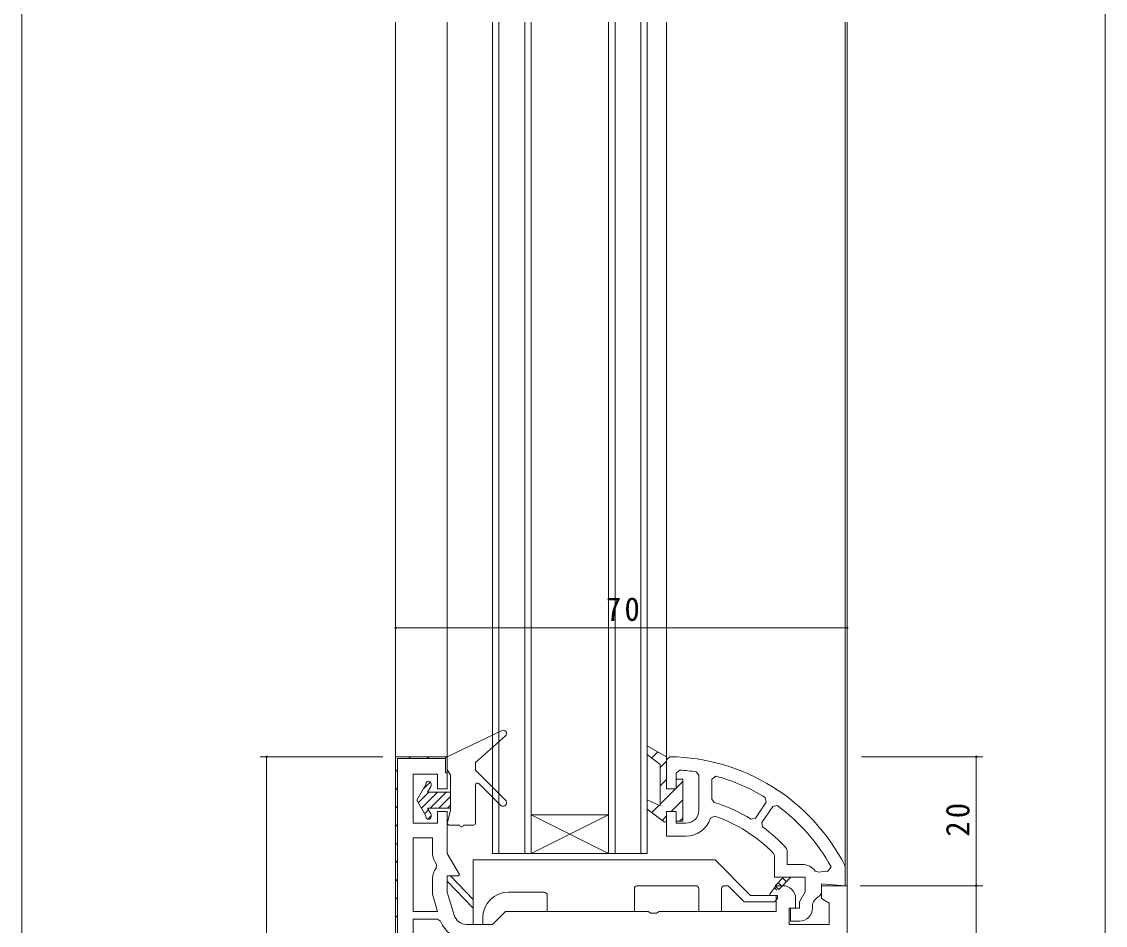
# Model space of a CAD drawing. Units: millimetres on the paper. Extents: x -420 to 373, y -297 to 267.
# Drawn here: x -417.7 to -249.7, y -139.2 to 0.9 of the extents above; entities that cross this region are included whole.
import ezdxf

# ---------------------------------------------------------------- set-up
doc = ezdxf.new("R2010")
doc.units = ezdxf.units.MM
for name, color, linetype, lineweight in [('0-1_YKK_ZWAK', 7, 'Continuous', 9), ('0-3_YKK_12', 2, 'Continuous', 9), ('0-4_YKK_D', 6, 'Continuous', 9), ('0-6_YKK_13', 4, 'Continuous', 9), ('0-7_YKK_11', 7, 'Continuous', 9)]:
    doc.layers.add(name, color=color, linetype=linetype, lineweight=lineweight)
doc.styles.add('ＭＳ ゴシック', font='')
doc.styles.get('ＭＳ ゴシック').set_extended_font_data('MS Gothic')

msp = doc.modelspace()

# ---------------------------------------------------------------- linework, layer by layer
at = {"layer": '0-1_YKK_ZWAK'}
msp.add_line((-417.7, -260.6), (-417.7, 264.4), dxfattribs=at)
at = {"layer": '0-3_YKK_12'}
for p, q in [((-359.731, 0.789), (-359.731, -218.561)), ((-351.731, 0.789), (-351.731, -113.586)), ((-344.731, 0.789), (-344.731, -128.086)), ((-343.731, 0.789), (-343.731, -128.086)), ((-339.731, 0.789), (-339.731, -128.086)), ((-338.731, 0.789), (-338.731, -128.086)), ((-326.731, 0.789), (-326.731, -128.086)), ((-325.731, 0.789), (-325.731, -128.086)), ((-321.731, 0.789), (-321.731, -128.086)), ((-320.731, 0.789), (-320.731, -128.086)), ((-317.731, 0.789), (-317.731, -113.263)), ((-290.031, 0.789), (-290.031, -130.263)), ((-289.731, 0.789), (-289.731, -173.586)), ((-338.731, -122.086), (-326.731, -128.086)), ((-326.731, -122.086), (-338.731, -128.086)), ((-338.731, -122.086), (-326.731, -122.086)), ((-338.731, -128.086), (-344.731, -128.086)), ((-326.731, -128.086), (-338.731, -128.086)), ((-320.731, -128.086), (-326.731, -128.086))]:
    msp.add_line(p, q, dxfattribs=at)
at = {"layer": '0-4_YKK_D'}
for p, q in [((-249.731, 170.914), (-249.731, -166.086)), ((-359.731, -93.086), (-289.731, -93.086)), ((-361.731, -113.086), (-380.731, -113.086)), ((-379.731, -203.086), (-379.731, -113.086)), ((-287.532, -113.089), (-268.731, -113.089)), ((-269.731, -113.089), (-269.731, -133.086)), ((-287.731, -133.086), (-268.731, -133.086)), ((-287.731, -133.086), (-268.731, -133.086)), ((-269.731, -164.086), (-269.731, -133.086))]:
    msp.add_line(p, q, dxfattribs=at)
for centre, start, end in [((-359.731, -93.086), 0, 180), ((-359.731, -93.086), 180, 0), ((-289.731, -93.086), 0, 180), ((-289.731, -93.086), 180, 0), ((-379.731, -113.086), 90, 270), ((-379.731, -113.086), 270, 90), ((-269.731, -113.089), 90, 270), ((-269.731, -113.089), 270, 90), ((-269.731, -133.086), 90, 270), ((-269.731, -133.086), 90, 270), ((-269.731, -133.086), 270, 90), ((-269.731, -133.086), 270, 90)]:
    msp.add_arc(centre, 0.106, start, end, dxfattribs=at)
at = {"layer": '0-6_YKK_13'}
for p, q in [((-351.731, -113.086), (-343.246, -109.035)), ((-347.331, -113.986), (-342.698, -109.859)), ((-351.731, -113.086), (-351.731, -115.086)), ((-347.331, -113.986), (-347.331, -115.186)), ((-351.731, -115.086), (-351.231, -115.952)), ((-342.692, -119.825), (-347.331, -115.186)), ((-356.431, -119.836), (-355.031, -117.411)), ((-355.398, -118.048), (-354.351, -117)), ((-355.031, -117.286), (-355.031, -117.411)), ((-354.231, -117.286), (-354.231, -117.518)), ((-351.231, -115.952), (-351.231, -121.386)), ((-347.331, -117.466), (-347.331, -123.386)), ((-346.818, -117.254), (-343.47, -120.603)), ((-356.214, -120.211), (-354.59, -118.586)), ((-355.721, -121.065), (-353.242, -118.586)), ((-354.785, -118.586), (-354.284, -117.718)), ((-354.785, -118.586), (-351.231, -118.586)), ((-354.395, -121.086), (-351.895, -118.586)), ((-356.431, -119.836), (-355.031, -122.261)), ((-353.048, -121.086), (-351.231, -119.268)), ((-351.701, -121.086), (-351.231, -120.615)), ((-355.228, -121.919), (-354.643, -121.333)), ((-355.031, -122.261), (-355.031, -122.386)), ((-354.785, -121.086), (-354.284, -121.954)), ((-354.785, -121.086), (-351.231, -121.086)), ((-354.735, -122.772), (-354.231, -122.268)), ((-354.231, -122.154), (-354.231, -122.386)), ((-351.231, -121.386), (-351.721, -123.312)), ((-349.831, -123.686), (-351.431, -123.686)), ((-347.631, -123.686), (-349.231, -123.686)), ((-310.23, -129.086), (-347.73, -129.086)), ((-347.73, -129.086), (-347.73, -139.086)), ((-304.73, -134.586), (-310.23, -129.086)), ((-351.73, -132.386), (-351.73, -131.586)), ((-351.73, -131.586), (-351.23, -131.586)), ((-347.73, -136.564), (-351.73, -132.386)), ((-351.23, -131.586), (-347.73, -135.249)), ((-342.23, -134.086), (-336.73, -134.086)), ((-322.23, -133.086), (-313.23, -133.086)), ((-308.73, -133.086), (-308.417, -133.086)), ((-308.063, -133.233), (-305.71, -135.586)), ((-347.73, -139.086), (-346.23, -139.086)), ((-346.23, -139.086), (-346.23, -138.086))]:
    msp.add_line(p, q, dxfattribs=at)
for points in [[(-336.23, -134.586), (-336.23, -137.086), (-322.73, -137.086), (-322.73, -133.586)], [(-312.73, -133.586), (-312.73, -137.086), (-309.23, -137.086), (-309.23, -133.586)], [(-305.71, -135.586), (-301.03, -135.586), (-300.53, -135.086), (-300.53, -134.586), (-304.73, -134.586)]]:
    msp.add_lwpolyline(points, dxfattribs=at)
for centre, radius, start, end in [((-343.031, -109.486), 0.5, 311.69427, 115.52351), ((-354.631, -117.286), 0.4, 0, 180), ((-354.631, -117.518), 0.4, 329.99998, 0), ((-347.031, -117.466), 0.3, 45, 180), ((-343.081, -120.214), 0.55, 224.99998, 44.99998), ((-354.631, -122.386), 0.4, 180, 0), ((-354.631, -122.154), 0.4, 0, 30), ((-351.431, -123.386), 0.3, 165.70561, 270), ((-349.531, -123.686), 0.3, 180, 0), ((-347.631, -123.386), 0.3, 270, 0), ((-342.23, -138.086), 4, 90, 180), ((-336.73, -134.586), 0.5, 0, 90), ((-322.23, -133.586), 0.5, 90, 180), ((-313.23, -133.586), 0.5, 0, 90), ((-308.73, -133.586), 0.5, 90, 180), ((-308.417, -133.586), 0.5, 44.99998, 90)]:
    msp.add_arc(centre, radius, start, end, dxfattribs=at)
at = {"layer": '0-7_YKK_11'}
for p, q in [((-320.048, -113.276), (-319.098, -112.326)), ((-357.712, -113.386), (-357.412, -113.086)), ((-354.883, -113.386), (-354.583, -113.086)), ((-352.102, -113.433), (-351.889, -113.221)), ((-351.731, -113.586), (-351.731, -115.586)), ((-318.731, -114.787), (-317.731, -113.787)), ((-317.223, -113.086), (-317.731, -113.586)), ((-317.731, -113.586), (-317.731, -117.886)), ((-359.731, -115.405), (-359.431, -115.105)), ((-318.731, -114.305), (-318.731, -120.721)), ((-316.231, -115.65), (-315.696, -115.151)), ((-316.231, -117.886), (-316.231, -115.65)), ((-313.152, -115.44), (-312.731, -115.934)), ((-318.731, -117.616), (-317.731, -116.616)), ((-316.244, -117.957), (-315.231, -116.944)), ((-312.731, -115.934), (-312.731, -121.386)), ((-310.731, -119.698), (-310.731, -116.576)), ((-359.731, -118.233), (-359.431, -117.933)), ((-318.731, -120.444), (-316.36, -118.073)), ((-359.731, -121.062), (-359.431, -120.762)), ((-320.028, -121.742), (-318.919, -120.633)), ((-317.044, -121.586), (-315.231, -119.772)), ((-310.377, -120.176), (-310.731, -119.698)), ((-300.584, -120.666), (-301.293, -120.79)), ((-318.423, -122.964), (-317.731, -122.272)), ((-315.716, -123.086), (-315.231, -122.601)), ((-310.927, -122.624), (-310.291, -122.306)), ((-359.731, -123.89), (-359.431, -123.59)), ((-357.031, -137.086), (-357.031, -125.686)), ((-359.731, -126.719), (-359.431, -126.419)), ((-359.731, -129.547), (-359.431, -129.247)), ((-294.694, -130.836), (-294.111, -131.014)), ((-292.779, -130.895), (-292.25, -130.163)), ((-359.731, -132.375), (-359.431, -132.075)), ((-299.856, -133.177), (-300.421, -132.611)), ((-299.149, -132.47), (-299.714, -131.904)), ((-300.662, -133.785), (-301.029, -133.417)), ((-359.731, -135.204), (-359.431, -134.904)), ((-359.731, -138.032), (-359.431, -137.732)), ((-357.031, -138.286), (-357.031, -178.786))]:
    msp.add_line(p, q, dxfattribs=at)
for points in [[(-318.731, -114.305), (-318.731, -120.721), (-320.731, -119.79), (-320.731, -121.207), (-318.061, -123.24), (-317.731, -123.068), (-317.731, -121.586), (-316.231, -121.586), (-316.231, -123.086), (-315.231, -123.086), (-315.231, -116.586), (-316.231, -116.586), (-316.231, -118.086), (-317.731, -118.086), (-317.731, -113.086), (-320.731, -111.418), (-320.731, -112.743)], [(-300.348, -133.669), (-298.465, -131.786), (-299.596, -131.786), (-300.913, -133.103)]]:
    msp.add_lwpolyline(points, close=True, dxfattribs=at)
for points in [[(-359.731, -203.086), (-359.731, -113.086), (-351.731, -113.086), (-351.731, -118.086), (-353.231, -118.086), (-353.231, -115.786), (-357.031, -115.786), (-357.031, -123.386), (-353.231, -123.386), (-353.231, -121.586), (-351.731, -121.586), (-351.731, -128.086), (-349.841, -131.359), (-349.972, -131.586), (-351.731, -131.586), (-351.731, -134.086), (-350.658, -137.661)], [(-351.731, -113.586), (-351.731, -115.586), (-352.031, -115.586), (-352.031, -113.386), (-359.431, -113.386), (-359.431, -202.786), (-346.031, -202.786), (-346.031, -200.586), (-345.731, -200.586), (-345.731, -202.586)], [(-310.731, -119.698), (-310.731, -116.576), (-310.1, -116.094)], [(-302.441, -119.416), (-302.29, -120.121), (-303.969, -122.61), (-304.644, -122.757)], [(-301.293, -120.79), (-302.972, -123.279), (-302.855, -123.961)], [(-317.731, -121.786), (-317.731, -125.386), (-314.731, -125.386)], [(-314.731, -123.386), (-316.231, -123.386), (-316.231, -121.786)], [(-357.031, -137.086), (-357.031, -125.686), (-354.031, -125.686), (-354.031, -127.952)], [(-299.16, -127.302), (-299.031, -127.637), (-299.031, -129.786), (-296.731, -129.786)], [(-301.172, -128.079), (-301.031, -128.427), (-301.031, -131.786), (-296.231, -131.786), (-296.231, -134.027), (-297.131, -135.586), (-297.131, -136.586), (-298.531, -136.586), (-298.531, -138.586), (-297.131, -138.586)], [(-353.655, -129.352), (-353.396, -129.802), (-353.435, -130.36)], [(-294.02, -134.694), (-293.731, -134.241), (-293.731, -132.808), (-290.031, -133.132), (-290.031, -130.206), (-290.085, -129.978)], [(-354.031, -132.086), (-354.031, -134.424), (-353.232, -137.086), (-357.031, -137.086)], [(-348.743, -139.086), (-344.731, -139.086), (-342.731, -137.086), (-320.597, -137.086), (-320.164, -137.336), (-319.298, -137.336), (-318.865, -137.086), (-300.731, -137.086), (-300.731, -134.586), (-301.636, -134.586), (-301.752, -134.341), (-300.731, -133.086), (-299.731, -133.086)], [(-297.731, -135.086), (-297.731, -136.586), (-298.731, -136.586), (-298.731, -139.086), (-292.531, -139.086), (-292.531, -135.779), (-293.731, -135.086), (-293.731, -133.086), (-289.731, -133.086), (-289.731, -164.086)], [(-295.131, -136.586), (-295.131, -136.143), (-295.116, -136.022)], [(-357.031, -138.286), (-357.031, -178.786), (-344.931, -178.786), (-344.931, -141.386), (-348.743, -141.386)], [(-352.764, -138.609), (-353.231, -138.286), (-357.031, -138.286)]]:
    msp.add_lwpolyline(points, dxfattribs=at)
for centre, radius, start, end in [((-317.691, -144.083), 31, 27.06326, 89.1351), ((-317.691, -144.083), 29, 80.99591, 86.05576), ((-317.691, -144.083), 29, 58.27412, 74.82498), ((-317.691, -144.083), 25, 58.54182, 72.98843), ((-317.691, -144.083), 29, 28.68439, 53.85017), ((-314.731, -121.386), 2, 270, 359.99998), ((-317.691, -144.083), 23, 44.09067, 71.23122), ((-314.731, -121.386), 4, 270, 341.96796), ((-317.691, -144.083), 25, 42.16278, 53.59714), ((-351.231, -127.952), 2.8, 179.99998, 210), ((-351.231, -132.086), 2.8, 141.94031, 180), ((-296.731, -132.286), 2.5, 35.45689, 90.00002), ((-293.231, -133.354), 2.5, 79.59135, 110.61668), ((-299.731, -135.086), 2, 0, 89.99998), ((-293.176, -136.508), 2, 114.96335, 165.9453), ((-348.743, -137.086), 2, 196.69922, 270), ((-297.131, -136.586), 2, 270, 359.99998), ((-348.743, -137.086), 4.3, 200.74236, 270.00002)]:
    msp.add_arc(centre, radius, start, end, dxfattribs=at)

# ---------------------------------------------------------------- texts
at = {"layer": '0-4_YKK_D', "color": 3, "insert": (-327.131, -92.086), "char_height": 3.666, "attachment_point": 7, "style": 'ＭＳ ゴシック'}
msp.add_mtext('\\T1.21;\\W0.95;70', dxfattribs=at)
at = {"layer": '0-4_YKK_D', "color": 3, "insert": (-270.731, -125.487), "char_height": 3.666, "attachment_point": 7, "rotation": 90, "style": 'ＭＳ ゴシック'}
msp.add_mtext('\\T1.21;\\W0.95;20', dxfattribs=at)

doc.saveas('drawing.dxf')
